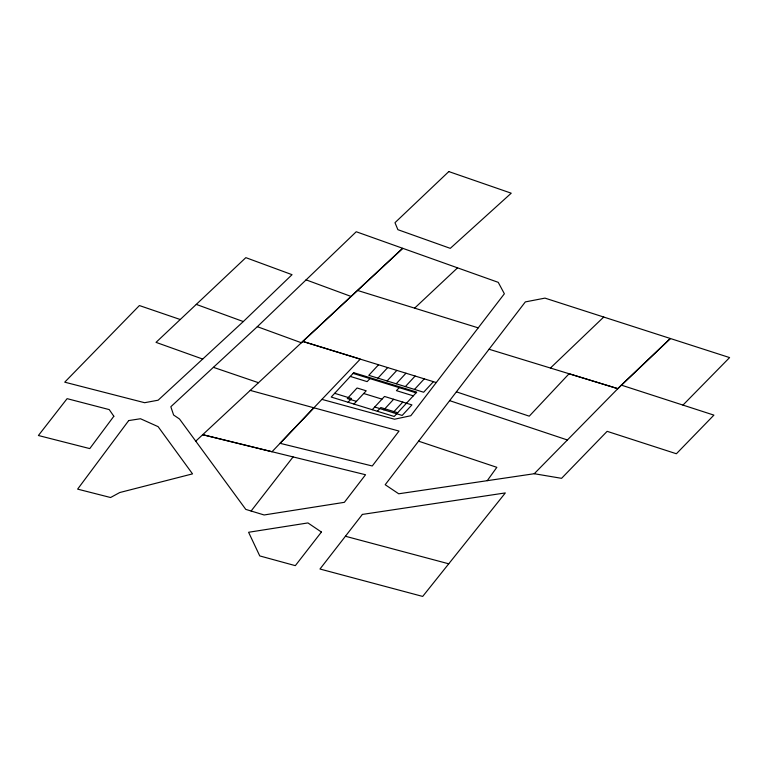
<?xml version="1.0" encoding="UTF-8"?>
<svg xmlns="http://www.w3.org/2000/svg" width="768" height="768" viewBox="0 0 768 768"><rect width="100%" height="100%" fill="white"/><g stroke="black" fill="none" stroke-linecap="round" stroke-linejoin="round"><path stroke-width="1.15" d="M487.248 480.682L496.838 467.328L418.579 441.168M682.954 405.101L729.6 357.581L544.973 298.118L525.331 301.91L385.19 484.723L398.707 493.786L534.25 473.722L561.571 478.33L607.133 431.338L676.387 453.754L713.914 415.123L621.322 385.123L534.25 473.722M321.917 399.379L394.522 419.222L410.813 415.728L504.374 293.77L498.24 282.346L356.246 231.744L257.328 326.678L170.832 406.742L173.616 415.018L179.51 419.002L245.779 509.386L251.107 511.018L293.098 456.912M378.547 364.762L368.784 375.322L423.648 392.237L433.411 381.677M348.086 402.25L351.542 398.525L334.666 393.322M369.946 378.614L367.162 381.629L350.294 376.426M353.952 404.064L366.211 390.806L357.072 387.994L347.299 398.554L356.448 401.366M377.933 378.144L387.696 367.584M387.072 380.957L396.835 370.397M372.24 409.699L384.499 396.451L411.936 404.899L402.163 415.459L374.736 407.002M396.221 383.779L405.984 373.219M377.347 411.274L380.803 407.539L397.67 412.742M399.206 387.629L396.422 390.643L413.29 395.846M383.875 409.824L393.648 399.264M405.36 386.592L415.123 376.042M393.024 412.646L402.787 402.086M414.509 389.414L424.272 378.854M313.882 407.808L280.051 443.318L372.259 465.984L399.024 431.069L250.234 390.394M180.25 319.517L139.402 305.549L64.733 382.176L144.624 402.71L158.112 400.205L243.312 321.562L292.042 274.675L245.837 257.645L156.029 342.365L202.704 359.059M550.435 368.026L603.734 317.04M456.403 391.843L529.258 416.17L569.078 373.747L617.837 388.666L670.378 338.525L621.322 385.123M414.624 308.141L457.546 267.85M195.754 441.168L402.72 248.323L301.363 342.758L257.328 326.678M345.427 536.256L448.752 563.808M251.107 511.018L264.125 514.973L344.371 502.33L365.539 474.739L202.704 434.688L272.016 451.747L360.269 359.126L302.803 341.424L436.262 382.55M489.034 349.238L617.837 388.666M353.078 373.411L416.083 392.832M363.715 393.504L382.003 399.139M357.514 290.438L478.214 327.859M449.664 400.646L567.408 439.987M213.408 367.334L258.499 382.704M196.282 304.397L243.312 321.562M306.029 279.84L351.091 296.448M113.837 416.256L89.77 448.598L38.4 435.504L67.104 398.65L109.238 409.603L113.837 416.256M128.707 420.576L77.626 489.13L110.582 497.52L119.76 492.528L192.528 473.875L158.112 426.653L140.486 418.742L128.707 420.576M321.418 532.042L295.325 565.651L259.757 555.926L248.592 532.272L307.93 522.931L321.418 532.042M362.381 514.416L319.978 569.021L422.688 596.429L505.334 492.922L362.381 514.416M353.741 372.691L331.219 397.056L394.214 416.477L416.746 392.112L353.741 372.691M448.81 171.571L394.982 222.691L397.882 229.68L450.278 248.352L511.229 193.19L448.81 171.571"/></g></svg>
